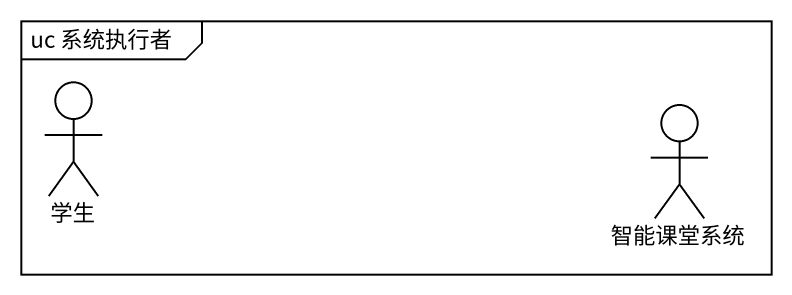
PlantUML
@startuml
mainframe uc 系统执行者
actor 学生
actor 智能课堂系统
@enduml
